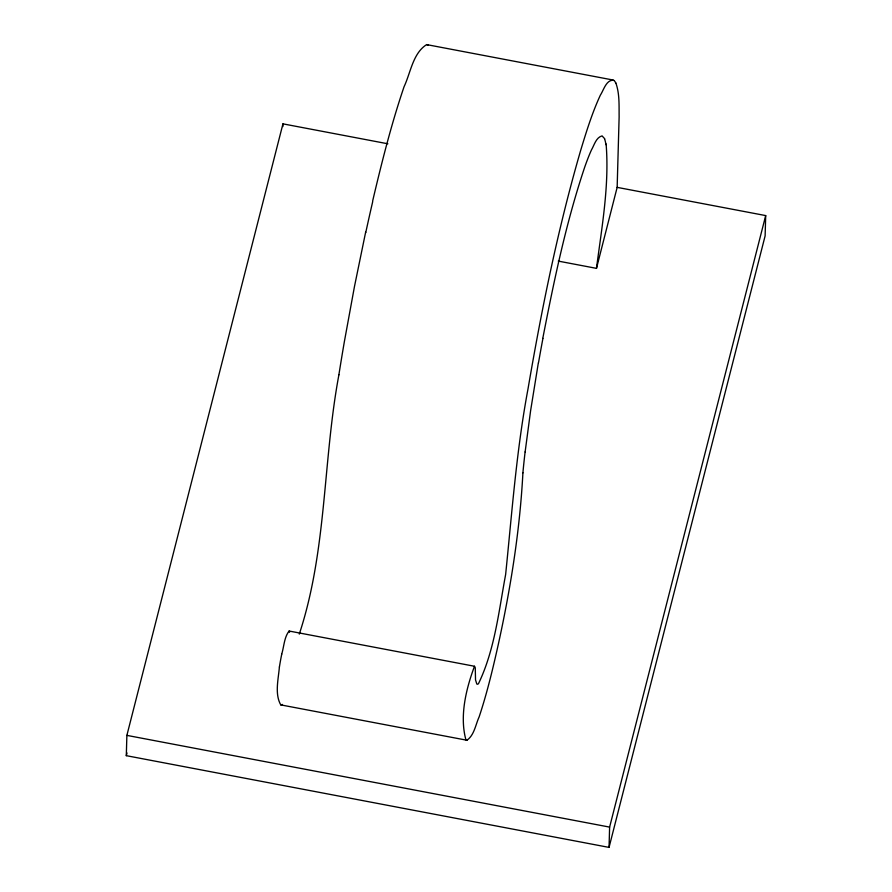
<?xml version="1.0" encoding="UTF-8"?>
<svg xmlns="http://www.w3.org/2000/svg" width="892" height="892" viewBox="0 0 892 892"><rect width="100%" height="100%" fill="white"/><g stroke="black" fill="none" stroke-linecap="round" stroke-linejoin="round"><path stroke-width="1.34" d="M615.837 82.956C619.728 93.805 618.97 105.624 619.126 116.964L617.153 187.365L765.693 215.585L765.124 235.878L609.046 847.4L126.307 755.669L126.876 735.376L282.954 123.854L387.875 143.79M282.875 126.564L282.954 123.854M609.046 847.4L609.615 827.107L765.693 215.585M522.913 472.805C519.846 530.807 510.614 588.307 498.171 644.994C492.752 669.201 486.976 693.385 479.115 716.945C475.57 724.65 474.299 735.186 466.929 740.237L280.746 704.881C274.546 693.853 278.404 679.18 279.386 667.004M525.132 451.887L530.606 410.71L538.355 362.765M558.258 261.1L596.48 268.358C601.788 227.192 609.47 185.569 606.103 143.958M338.904 374.796C322.793 460.852 327.007 550.23 299.288 634.112M542.782 338.38C554.021 280.712 565.963 222.922 584.706 167.15A200.956 20.115 -79.2 0 1 591.429 150.001C594.25 145.162 596.023 137.424 602.067 135.896L604.776 138.829M365.642 232.176L354.492 286.41L344.401 341.446A256.684 25.712 -79.2 0 0 338.882 374.83M281.727 654.126C284.013 646.655 284.214 637.055 289.131 631.034L474.488 666.257L475.269 667.796L475.525 679.916L476.796 683.963A79.856 7.995 -79.2 0 0 478.502 683.64C494.792 649.822 498.806 611.176 505.63 574.537C511.986 512.532 516.501 450.237 528.019 388.845C541.745 308.565 557.946 228.542 580.703 150.291C586.367 131.626 592.154 112.894 600.361 95.154C603.694 90.181 606.304 79.299 613.785 80.336M372.678 200.89C381.731 162.444 391.354 124.066 404.087 86.658C410.632 72.787 412.896 53.174 426.655 44.6L613.038 80.012M126.307 755.669L126.999 752.959M596.48 268.358L617.153 187.365M474.488 666.257C466.07 688.958 459.425 716.008 465.914 739.869L466.929 740.237M282.441 704.457L280.746 704.881M126.876 735.376L609.615 827.107M426.655 44.6L428.249 45.135M289.131 631.034L289.577 632.317M279.419 666.948A29.592 2.966 -79.2 0 1 281.738 654.159M365.731 232.678A252.603 25.266 -79.2 0 1 372.711 201.592M613.774 80.38A277.713 27.819 -79.2 0 1 615.814 83.09M604.687 139.275A211.683 21.129 -79.3 0 1 605.947 144.671M538.534 362.587A211.415 21.051 -79.2 0 1 542.927 338.38M522.89 472.894A200.522 20.126 -79.2 0 1 525.098 451.976"/></g></svg>
